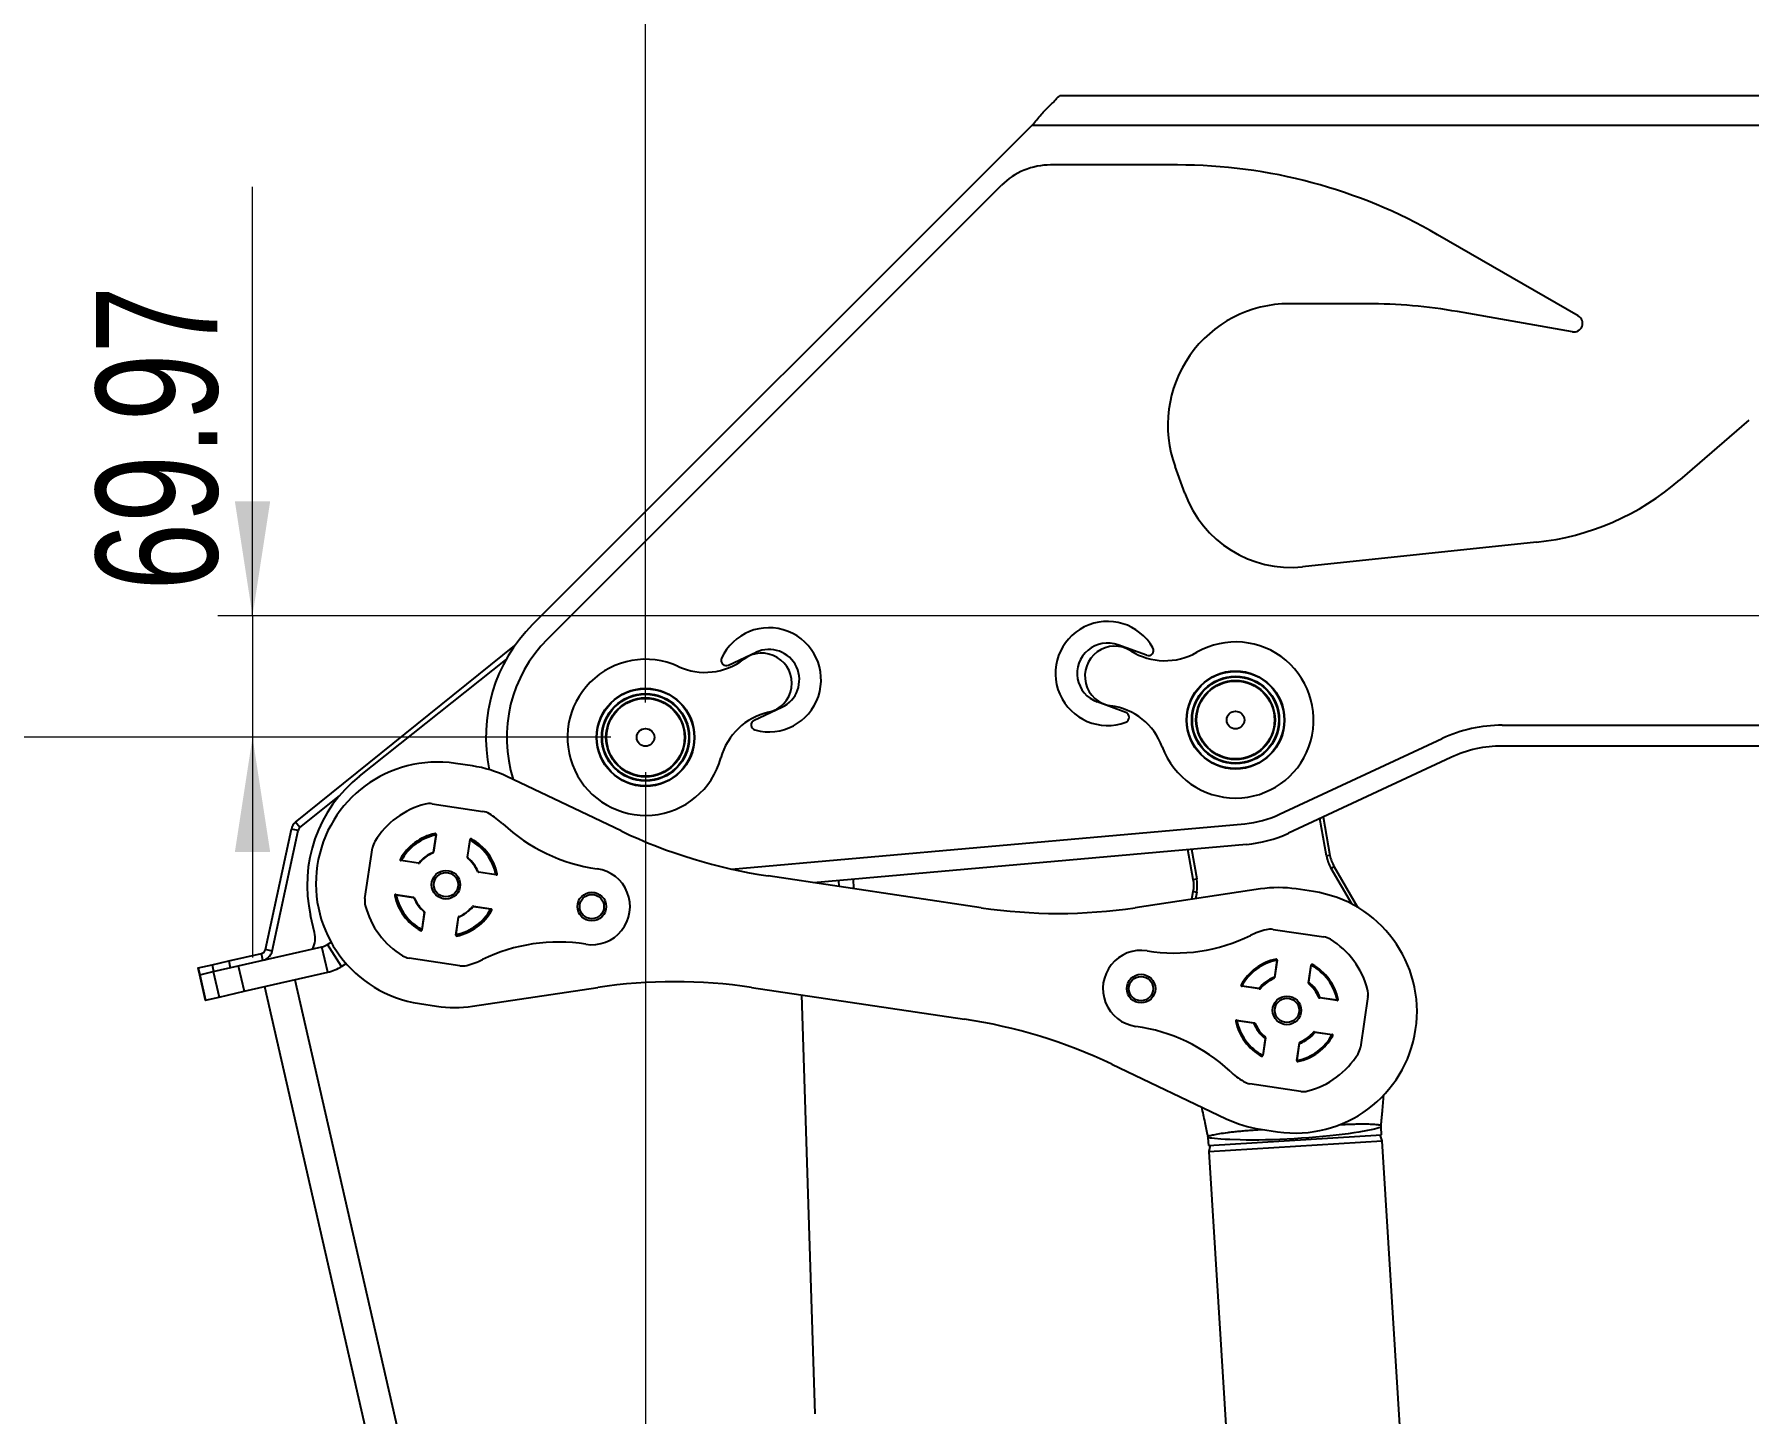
# Model space of a CAD drawing. Header units: millimetres. Extents: x 0 to 415, y 0 to 292.
# Drawn here: x 75.9 to 125.3, y 171.61 to 211.38 of the extents above; entities that cross this region are included whole.
import ezdxf

# ---------------------------------------------------------------- set-up
doc = ezdxf.new("R2010")
doc.units = ezdxf.units.MM
doc.styles.add('SLDTEXTSTYLE0', font='TXT', dxfattribs={"width": 0.75})
doc.dimstyles.new('SLDDIMSTYLE0', dxfattribs={"dimtxt": 3.5, "dimasz": 3.302, "dimexe": 0, "dimexo": 0.0625, "dimgap": 0.875, "dimtad": 1, "dimlfac": 20, "dimrnd": 1e-09, "dimzin": 4, "dimdsep": 46, "dimtxsty": 'SLDTEXTSTYLE0', "dimsah": 1, "dimcen": 0.09, "dimadec": 0, "dimazin": 1, "dimtfac": 1, "dimtofl": 0, "dimtmove": 0, "dimatfit": 3, "dimfxl": 1, "dimfrac": 2, "dimtolj": 1, "dimtzin": 12, "dimarcsym": 0})
doc.dimstyles.new('SLDDIMSTYLE1', dxfattribs={"dimtxt": 3.5, "dimasz": 3.302, "dimexe": 0, "dimexo": 0.0625, "dimgap": 0.875, "dimtad": 1, "dimlfac": 20, "dimrnd": 1e-09, "dimzin": 12, "dimdsep": 46, "dimtxsty": 'SLDTEXTSTYLE0', "dimsah": 1, "dimcen": 0.09, "dimadec": 0, "dimazin": 3, "dimtfac": 1, "dimtmove": 0, "dimatfit": 0, "dimfxl": 1, "dimfrac": 2, "dimtolj": 1, "dimtzin": 12, "dimarcsym": 0})

# ---------------------------------------------------------------- blocks, each defined once
blk = doc.blocks.new('_D')
at = {"color": 7, "linetype": 'Continuous', "lineweight": 0}
for p, q in [((92.516, 191.111), (58.991, 191.111)), ((59.991, 191.111), (59.991, 112.686)), ((96.766, 112.686), (58.991, 112.686))]:
    blk.add_line(p, q, dxfattribs=at)
at = {"color": 7, "linetype": 'Continuous', "lineweight": 18}
for points in [[(59.991, 191.111), (59.483, 187.809), (60.499, 187.809)], [(59.991, 112.686), (60.499, 115.988), (59.483, 115.988)]]:
    blk.add_solid(points, dxfattribs=at)
at = {"color": 7, "linetype": 'Continuous', "lineweight": 18, "insert": (55.479, 139.929), "char_height": 3.5, "attachment_point": 1, "rotation": 90, "style": 'SLDTEXTSTYLE0'}
blk.add_mtext('1568.50', dxfattribs=at)
blk = doc.blocks.new('_D_1')
at = {"color": 7, "linetype": 'Continuous', "lineweight": 0}
for p, q in [((93.516, 190.111), (93.516, 115.933)), ((106.016, 117.496), (106.016, 117.933)), ((93.516, 116.933), (69.095, 116.933)), ((93.516, 116.933), (106.016, 116.933))]:
    blk.add_line(p, q, dxfattribs=at)
at = {"color": 7, "linetype": 'Continuous', "lineweight": 18}
for points in [[(93.516, 116.933), (96.818, 116.425), (96.818, 117.441)], [(106.016, 116.933), (102.714, 117.441), (102.714, 116.425)]]:
    blk.add_solid(points, dxfattribs=at)
at = {"color": 7, "linetype": 'Continuous', "lineweight": 18, "insert": (69.095, 121.444), "char_height": 3.5, "attachment_point": 1, "style": 'SLDTEXTSTYLE0'}
blk.add_mtext('250.00', dxfattribs=at)
blk = doc.blocks.new('_D_2')
at = {"color": 7, "linetype": 'Continuous', "lineweight": 0}
for p, q in [((93.516, 192.111), (93.516, 232.007)), ((213.516, 195.609), (213.516, 232.007)), ((213.516, 231.007), (93.516, 231.007))]:
    blk.add_line(p, q, dxfattribs=at)
at = {"color": 7, "linetype": 'Continuous', "lineweight": 18}
for points in [[(93.516, 231.007), (96.818, 230.499), (96.818, 231.515)], [(213.516, 231.007), (210.214, 231.515), (210.214, 230.499)]]:
    blk.add_solid(points, dxfattribs=at)
at = {"color": 7, "linetype": 'Continuous', "lineweight": 18, "insert": (147.831, 235.519), "char_height": 3.5, "attachment_point": 1, "style": 'SLDTEXTSTYLE0'}
blk.add_mtext('2400.00', dxfattribs=at)
blk = doc.blocks.new('_D_3')
at = {"color": 7, "linetype": 'Continuous', "lineweight": 0}
for p, q in [((82.192, 194.609), (82.192, 206.979)), ((212.516, 194.609), (81.192, 194.609)), ((82.192, 194.609), (82.192, 191.111)), ((92.516, 191.111), (81.192, 191.111)), ((82.192, 191.111), (82.192, 184.761))]:
    blk.add_line(p, q, dxfattribs=at)
at = {"color": 7, "linetype": 'Continuous', "lineweight": 18}
for points in [[(82.192, 194.609), (82.7, 197.911), (81.684, 197.911)], [(82.192, 191.111), (81.684, 187.809), (82.7, 187.809)]]:
    blk.add_solid(points, dxfattribs=at)
at = {"color": 7, "linetype": 'Continuous', "lineweight": 18, "insert": (77.68, 195.342), "char_height": 3.5, "attachment_point": 1, "rotation": 90, "style": 'SLDTEXTSTYLE0'}
blk.add_mtext('69.97', dxfattribs=at)

msp = doc.modelspace()

# ---------------------------------------------------------------- linework, layer by layer
at = {"color": 7, "linetype": 'Continuous', "lineweight": 25}
for p, q in [((105.45412, 209.61069), (210.01817, 209.60917)), ((90.26315, 194.36344), (104.66084, 208.7607)), ((104.66084, 208.7607), (210.95741, 208.75915)), ((108.83995, 207.61048), (105.18761, 207.61053)), ((90.68741, 193.93917), (103.77339, 207.02477)), ((120.39098, 203.26179), (116.33992, 205.60075)), ((114.30954, 203.6104), (112.0658, 203.61043)), ((120.22256, 202.79909), (116.91426, 203.38248)), ((125.30222, 200.25645), (123.32148, 198.53467)), ((109.05505, 198.14891), (108.7768, 198.91341)), ((119.18498, 196.73614), (112.44873, 196.02823)), ((83.4331, 188.66604), (89.75259, 193.75612)), ((107.95239, 193.47466), (107.12681, 193.77516)), ((85.27722, 189.99231), (89.4938, 193.34308)), ((95.90705, 193.19117), (96.7033, 193.56245)), ((96.6466, 191.60512), (97.44286, 191.9764)), ((107.35383, 191.83021), (106.52825, 192.13071)), ((118.20168, 191.46034), (126.74166, 191.46022)), ((111.78362, 188.89151), (116.46894, 191.07623)), ((126.74165, 190.86022), (118.20167, 190.86034)), ((88.53023, 190.28534), (88.03572, 190.35922)), ((116.7225, 190.53244), (112.03718, 188.34772)), ((92.81261, 188.41243), (89.5197, 189.98288)), ((83.55856, 188.51028), (84.69934, 189.42913)), ((87.36646, 189.19534), (88.83008, 188.97667)), ((113.13881, 187.69127), (112.94754, 188.77221)), ((113.04135, 188.81596), (113.23728, 187.7087)), ((82.56261, 184.99336), (83.31049, 188.46713)), ((82.75813, 184.95126), (83.50601, 188.42503)), ((83.50601, 188.42503), (83.31049, 188.46713)), ((83.55856, 188.51028), (83.4331, 188.66604)), ((87.47454, 188.29503), (87.40137, 187.80526)), ((87.48177, 188.30956), (87.40504, 187.79596)), ((87.47361, 188.33197), (87.44489, 188.32597)), ((87.47361, 188.33197), (87.44531, 188.32606)), ((87.47497, 188.29786), (87.47454, 188.29503)), ((95.9916, 187.31407), (110.78012, 188.62212)), ((85.43116, 186.46136), (85.64983, 187.92498)), ((88.38417, 187.64967), (88.4609, 188.16327)), ((88.39039, 187.6575), (88.46357, 188.14727)), ((88.46357, 188.14727), (88.46399, 188.15009)), ((88.50097, 188.16819), (88.47525, 188.18232)), ((88.50097, 188.16819), (88.47525, 188.18232)), ((110.83299, 188.02445), (98.35876, 186.9211)), ((109.29847, 187.01173), (109.14568, 187.87521)), ((109.24567, 187.88406), (109.39694, 187.02916)), ((86.45831, 187.59587), (86.44418, 187.57016)), ((86.45831, 187.59587), (86.44418, 187.57016)), ((86.97683, 187.47907), (86.46323, 187.5558)), ((86.47923, 187.55847), (86.47641, 187.55889)), ((86.969, 187.4853), (86.47923, 187.55847)), ((89.21465, 187.14473), (88.70105, 187.22146)), ((89.20013, 187.15196), (88.71036, 187.22513)), ((113.23728, 187.7087), (113.13881, 187.69127)), ((113.35626, 187.38242), (113.26969, 187.33237)), ((113.8626, 186.30684), (113.26969, 187.33237)), ((113.35626, 187.38242), (114.03305, 186.21181)), ((89.20295, 187.15153), (89.20013, 187.15196)), ((89.23707, 187.15289), (89.23107, 187.18161)), ((89.23707, 187.15289), (89.23107, 187.18161)), ((103.18969, 186.19934), (97.05319, 187.11616)), ((99.0769, 186.98462), (99.08244, 186.81298)), ((99.50091, 187.02213), (99.50973, 186.74914)), ((111.23211, 186.73895), (107.62398, 186.19954)), ((109.29847, 187.01173), (109.39694, 187.02916)), ((112.76128, 186.66512), (112.26677, 186.739)), ((86.29453, 186.56852), (86.30053, 186.5398)), ((86.29453, 186.56852), (86.30053, 186.5398)), ((86.31694, 186.57667), (86.83054, 186.49994)), ((86.32864, 186.56987), (86.33147, 186.56945)), ((86.33147, 186.56945), (86.82124, 186.49627)), ((88.55477, 186.24233), (89.06837, 186.1656)), ((88.56259, 186.23611), (89.05236, 186.16293)), ((109.25997, 186.44412), (109.29868, 186.66444)), ((109.29868, 186.66444), (109.39717, 186.64713)), ((109.39717, 186.64713), (109.36424, 186.45971)), ((83.97718, 185.48363), (83.86598, 185.9711)), ((87.1412, 186.06391), (87.06803, 185.57414)), ((87.14743, 186.07173), (87.07069, 185.55813)), ((88.04983, 185.41185), (88.12656, 185.92545)), ((88.05705, 185.42637), (88.13023, 185.91614)), ((89.05236, 186.16293), (89.05519, 186.16251)), ((89.07329, 186.12553), (89.08742, 186.15125)), ((89.07329, 186.12553), (89.08742, 186.15125)), ((87.03063, 185.55321), (87.05634, 185.53908)), ((87.03199, 185.55245), (87.05634, 185.53908)), ((87.06803, 185.57414), (87.06761, 185.57131)), ((88.05663, 185.42355), (88.05705, 185.42637)), ((88.05798, 185.38943), (88.0867, 185.39543)), ((88.05798, 185.38943), (88.0867, 185.39543)), ((111.59751, 185.57511), (113.06113, 185.35644)), ((81.50638, 184.66358), (82.44933, 184.87868)), ((81.78237, 184.52141), (84.19324, 185.07135)), ((82.49381, 184.68369), (82.44933, 184.87868)), ((82.75813, 184.95126), (82.56261, 184.99336)), ((84.36004, 184.34014), (84.19324, 185.07135)), ((84.35326, 185.13879), (84.45525, 185.20464)), ((84.76009, 184.50872), (84.35326, 185.13879)), ((80.61924, 184.46122), (80.62704, 184.463)), ((80.61924, 184.46122), (80.66372, 184.26623)), ((80.62704, 184.463), (81.0249, 184.55375)), ((80.62704, 184.463), (80.67152, 184.26801)), ((80.66372, 184.26623), (80.67272, 184.26828)), ((80.66372, 184.26623), (80.83052, 183.53501)), ((80.67272, 184.26828), (81.06016, 184.35666)), ((80.67272, 184.26828), (80.83952, 183.53706)), ((81.0249, 184.55375), (81.50638, 184.66358)), ((81.0249, 184.55375), (81.06938, 184.35876)), ((81.06016, 184.35666), (81.78237, 184.52141)), ((81.06016, 184.35666), (81.22696, 183.62544)), ((81.50638, 184.66358), (81.55086, 184.46859)), ((81.78237, 184.52141), (81.94917, 183.79019)), ((81.94917, 183.79019), (84.36004, 184.34014)), ((84.76009, 184.50872), (84.88666, 184.59044)), ((88.16514, 184.52607), (86.70152, 184.74474)), ((111.70602, 184.67763), (111.63456, 184.19931)), ((111.71282, 184.68933), (111.63609, 184.17573)), ((111.70467, 184.71175), (111.67595, 184.70575)), ((111.70467, 184.71175), (111.67595, 184.70575)), ((112.61522, 184.02945), (112.69196, 184.54305)), ((112.62358, 184.05155), (112.69504, 184.52987)), ((112.73202, 184.54797), (112.70631, 184.5621)), ((112.73202, 184.54797), (112.70631, 184.5621)), ((81.22696, 183.62544), (81.94917, 183.79019)), ((82.53669, 183.92421), (98.20476, 115.23842)), ((83.41415, 184.12437), (99.11677, 115.28713)), ((88.53054, 183.36223), (92.13867, 183.90164)), ((96.57296, 183.90184), (102.70946, 182.98502)), ((110.68936, 183.97565), (110.67523, 183.94993)), ((110.68936, 183.97565), (110.67523, 183.94993)), ((111.20788, 183.85885), (110.69429, 183.93558)), ((111.18578, 183.86721), (110.70746, 183.93867)), ((80.83052, 183.53501), (80.83952, 183.53706)), ((80.83952, 183.53706), (81.22696, 183.62544)), ((87.00137, 183.43606), (87.49588, 183.36218)), ((98.00778, 183.68747), (98.3978, 171.61272)), ((113.44571, 183.52451), (112.93211, 183.60124)), ((113.43401, 183.53131), (112.95569, 183.60277)), ((113.46812, 183.53266), (113.46212, 183.56138)), ((113.46812, 183.53266), (113.46212, 183.56138)), ((114.33149, 183.63982), (114.11282, 182.1762)), ((110.52558, 182.94829), (110.53158, 182.91957)), ((110.52558, 182.94829), (110.53158, 182.91957)), ((110.548, 182.95645), (111.0616, 182.87971)), ((110.5597, 182.94965), (111.03802, 182.87818)), ((111.37013, 182.42941), (111.29866, 181.95109)), ((111.37848, 182.45151), (111.30175, 181.93791)), ((112.28088, 181.79162), (112.35762, 182.30522)), ((112.28768, 181.80332), (112.35915, 182.28164)), ((112.78582, 182.62211), (113.29942, 182.54537)), ((112.80792, 182.61375), (113.28624, 182.54229)), ((113.30434, 182.50531), (113.31847, 182.53102)), ((113.30434, 182.50531), (113.31847, 182.53102)), ((111.26168, 181.93299), (111.2874, 181.91886)), ((111.26168, 181.93299), (111.2874, 181.91886)), ((106.95005, 181.68875), (110.24295, 180.1183)), ((112.28904, 181.76921), (112.31776, 181.77521)), ((112.28904, 181.76921), (112.31776, 181.77521)), ((112.39619, 180.90584), (110.93257, 181.12451)), ((111.23242, 179.81584), (111.72693, 179.74196)), ((114.72546, 179.65339), (114.71174, 179.87332)), ((109.72144, 179.56204), (109.73516, 179.34211)), ((109.73516, 179.34211), (114.72546, 179.65339)), ((109.74606, 179.16745), (114.73636, 179.47873)), ((109.78196, 179.34503), (109.74606, 179.16745)), ((114.73636, 179.47873), (114.67866, 179.65047)), ((115.53666, 166.64867), (114.73636, 179.47873)), ((109.74606, 179.16745), (110.54636, 166.33739))]:
    msp.add_line(p, q, dxfattribs=at)
at = {"color": 7, "linetype": 'Continuous', "lineweight": 25, "flags": 128}
msp.add_lwpolyline([(114.71136, 179.87317), (114.69542, 179.86665), (114.64542, 179.85172), (114.5898, 179.83676), (114.51794, 179.81883), (114.42748, 179.79794), (114.32095, 179.7753), (114.07194, 179.72908), (113.92351, 179.70519), (113.76263, 179.68181), (113.41909, 179.63903), (113.22871, 179.61871), (113.0309, 179.59971), (112.63067, 179.56678), (112.41952, 179.55204), (112.20686, 179.5389), (111.79427, 179.51827), (111.58576, 179.51045), (111.38187, 179.50469), (111.1887, 179.50115), (111.0027, 179.49973), (110.8201, 179.50052), (110.64778, 179.50348), (110.34888, 179.51458), (110.21461, 179.52232), (110.09483, 179.53076), (109.90835, 179.54667), (109.83643, 179.5535), (109.78153, 179.55869), (109.73663, 179.56233), (109.72144, 179.56204), (109.72144, 179.56204)], dxfattribs=at)
at = {"color": 7, "linetype": 'Continuous', "lineweight": 25}
for centre, radius in [((110.51581, 191.61045), 1.4125), ((110.51581, 191.61045), 1.4), ((110.51581, 191.61045), 1.26155), ((110.51581, 191.61045), 1.24423), ((110.51581, 191.61045), 1.1403), ((110.51581, 191.61045), 1.12298), ((93.5158, 191.1107), 1.4125), ((93.5158, 191.1107), 1.4), ((93.5158, 191.1107), 1.26155), ((93.5158, 191.1107), 1.24423), ((93.5158, 191.1107), 1.1403), ((93.5158, 191.1107), 1.12298), ((110.51581, 191.61045), 0.255), ((93.5158, 191.1107), 0.255), ((87.7658, 186.8607), 0.4125), ((87.7658, 186.8607), 0.35), ((91.96914, 186.2327), 0.4125), ((91.96914, 186.2327), 0.35), ((107.79351, 183.86848), 0.4125), ((107.79351, 183.86848), 0.35), ((111.99685, 183.24048), 0.4125), ((111.99685, 183.24048), 0.35)]:
    msp.add_circle(centre, radius, dxfattribs=at)
for centre, radius, start, end in [((105.18758, 205.61053), 2, 89.999166, 134.999166), ((108.83973, 192.61048), 15, 59.999166, 89.999166), ((112.06574, 200.11043), 3.5, 89.999166, 199.999166), ((114.30933, 188.6104), 15, 79.999166, 89.999166), ((120.26597, 203.04529), 0.25, 259.999166, 59.999166), ((112.10906, 199.26043), 3.25, 199.999166, 275.999166), ((118.40112, 204.19506), 7.5, 275.999166, 310.999166), ((93.5158, 191.1107), 4.6, 134.999166, 191.693452), ((97.07308, 192.76943), 1.5, 254.398106, 155.600227), ((106.82753, 192.95294), 1.5, 29.398106, 290.600227), ((93.5158, 191.1107), 4, 134.999166, 197.702449), ((97.07308, 192.76943), 0.875, 294.999166, 114.999166), ((106.82753, 192.95294), 0.875, 69.999166, 249.999166), ((107.03896, 192.87598), 0.8625, 57.646069, 262.352264), ((108.00369, 193.61562), 0.15, 249.999166, 29.398106), ((110.51581, 191.61045), 2.25, 200.181208, 119.817124), ((93.5158, 191.1107), 2.25, 65.181208, 344.817124), ((95.23132, 194.82024), 1.83702, 245.181208, 307.352264), ((95.84366, 193.32711), 0.15, 155.600227, 294.999166), ((96.86916, 192.67434), 0.8625, 282.646069, 127.352264), ((108.4836, 195.15642), 1.83702, 237.646069, 299.817124), ((97.46016, 190.04031), 1.83702, 102.646069, 164.817124), ((106.6797, 190.20047), 1.83702, 20.181208, 82.352264), ((107.30252, 191.68926), 0.15, 290.600227, 69.999166), ((96.71, 191.46917), 0.15, 114.999166, 254.398106), ((118.20162, 187.36034), 4.1, 89.999166, 114.999166), ((118.20162, 187.36034), 3.5, 89.999166, 114.999166), ((87.51854, 186.89764), 3.5, 81.502618, 261.502618), ((88.01305, 186.82376), 3.5, 64.502618, 81.502618), ((87.7658, 186.8607), 4, 128.472943, 192.85), ((87.29258, 188.70083), 0.5, 81.502618, 104.42216), ((87.7658, 186.8607), 2.4, 104.42216, 148.583076), ((88.7562, 188.48216), 0.5, 58.583076, 81.502618), ((87.7658, 186.8607), 2.4, 47.01859, 58.583076), ((110.51581, 191.61045), 3, 275.054678, 294.999166), ((83.65265, 188.39346), 0.35, 128.85, 167.85), ((83.65265, 188.39346), 0.15, 128.85, 167.85), ((87.7658, 186.8607), 1.51, 102.00023, 151.005005), ((87.7658, 186.8607), 1.5, 102.353206, 150.65203), ((87.7658, 186.8607), 1.4636, 101.478386, 151.526849), ((87.45704, 188.31325), 0.025, 351.502618, 102.00023), ((92.81083, 192.27436), 5, 227.01859, 262.068955), ((99.26965, 201.9515), 15, 244.502618, 261.502618), ((110.51581, 191.61045), 3.6, 275.054678, 294.999166), ((86.14434, 187.8511), 0.5, 148.583076, 171.502618), ((87.7658, 186.8607), 1, 112.312774, 140.692461), ((87.7658, 186.8607), 0.99, 112.32079, 140.684446), ((87.37664, 187.80895), 0.025, 292.312774, 351.502618), ((87.38031, 187.79965), 0.025, 292.32079, 351.502618), ((88.48563, 188.15957), 0.025, 61.005005, 171.502618), ((87.7658, 186.8607), 1.4636, 11.478386, 61.526849), ((87.7658, 186.8607), 1.51, 12.00023, 61.005005), ((87.7658, 186.8607), 1.5, 12.353206, 60.65203), ((86.46693, 187.58053), 0.025, 151.005005, 261.502618), ((86.9727, 187.51002), 0.025, 261.502618, 320.692461), ((86.98052, 187.5038), 0.025, 261.502618, 320.684446), ((88.40889, 187.64597), 0.025, 171.502618, 230.684446), ((88.41512, 187.6538), 0.025, 171.502618, 230.692461), ((87.7658, 186.8607), 0.99, 22.32079, 50.684446), ((87.7658, 186.8607), 1, 22.312774, 50.692461), ((88.70475, 187.24619), 0.025, 202.32079, 261.502618), ((88.71405, 187.24986), 0.025, 202.312774, 261.502618), ((91.96914, 186.2327), 1.1, 260.936281, 82.068955), ((114.22198, 187.88294), 1.1, 190.03448, 210.03448), ((114.22198, 187.88294), 1, 190.03448, 210.03448), ((89.21835, 187.16946), 0.025, 261.502618, 12.00023), ((108.31377, 186.83749), 1, 350.03448, 10.03448), ((108.31377, 186.83749), 1.1, 350.03448, 10.03448), ((111.7496, 183.27742), 3.5, 81.502618, 98.502618), ((85.92567, 186.38748), 0.5, 171.502618, 194.42216), ((87.7658, 186.8607), 2.4, 194.42216, 238.583076), ((86.31325, 186.55195), 0.025, 81.502618, 192.00023), ((87.7658, 186.8607), 1.51, 192.00023, 241.005005), ((87.7658, 186.8607), 1.5, 192.353206, 240.65203), ((87.7658, 186.8607), 1.4636, 191.478386, 241.526849), ((86.81755, 186.47155), 0.025, 22.312774, 81.502618), ((86.82685, 186.47521), 0.025, 22.32079, 81.502618), ((87.7658, 186.8607), 1, 202.312774, 230.692461), ((87.7658, 186.8607), 0.99, 202.32079, 230.684446), ((87.7658, 186.8607), 0.99, 292.32079, 320.684446), ((88.55107, 186.21761), 0.025, 81.502618, 140.684446), ((88.5589, 186.21138), 0.025, 81.502618, 140.692461), ((112.24411, 183.20354), 3.5, 261.502618, 81.502618), ((87.11648, 186.0676), 0.025, 351.502618, 50.692461), ((87.1227, 186.07543), 0.025, 351.502618, 50.684446), ((87.7658, 186.8607), 1.4636, 281.478386, 331.526849), ((87.7658, 186.8607), 1.51, 282.00023, 331.005005), ((87.7658, 186.8607), 1.5, 282.353206, 330.65203), ((88.15129, 185.92175), 0.025, 112.32079, 171.502618), ((88.15495, 185.91245), 0.025, 112.312774, 171.502618), ((87.7658, 186.8607), 1, 292.312774, 320.692461), ((89.06467, 186.14087), 0.025, 331.005005, 81.502618), ((105.40616, 201.03468), 15, 261.502618, 278.502618), ((83.24596, 185.31683), 0.75, 335.980102, 12.85), ((87.04597, 185.56183), 0.025, 241.005005, 351.502618), ((88.07455, 185.40815), 0.025, 171.502618, 282.00023), ((108.75446, 189.89231), 5, 260.936281, 295.986645), ((111.99685, 183.24048), 2.4, 104.42216, 115.986645), ((111.52363, 185.0806), 0.5, 81.502618, 104.42216), ((112.98725, 184.86193), 0.5, 58.583076, 81.502618), ((111.99685, 183.24048), 2.4, 14.42216, 58.583076), ((82.41597, 185.02493), 0.15, 282.85, 347.85), ((82.41597, 185.02493), 0.35, 282.85, 347.85), ((84.08204, 185.55883), 0.5, 282.85, 302.85), ((86.7754, 185.23925), 0.5, 238.583076, 261.502618), ((91.00819, 180.20887), 5, 80.936281, 115.986645), ((107.79351, 183.86848), 1.1, 80.936281, 262.068955), ((84.08204, 185.55883), 1.25, 282.85, 302.85), ((88.23902, 185.02058), 0.5, 261.502618, 284.42216), ((87.7658, 186.8607), 2.4, 284.42216, 295.986645), ((111.99685, 183.24048), 1.51, 102.00023, 151.005005), ((111.99685, 183.24048), 1.5, 102.353206, 150.65203), ((111.99685, 183.24048), 1.475, 101.382079, 151.623156), ((111.6881, 184.69303), 0.025, 351.502618, 102.00023), ((111.68129, 184.68133), 0.025, 351.502618, 11.867642), ((112.71668, 184.53935), 0.025, 61.005005, 171.502618), ((112.71977, 184.52618), 0.025, 151.137593, 171.502618), ((111.99685, 183.24048), 1.475, 11.382079, 61.623156), ((111.99685, 183.24048), 1.51, 12.00023, 61.005005), ((111.99685, 183.24048), 1.5, 12.353206, 60.65203), ((94.35649, 169.0665), 15, 81.502618, 98.502618), ((110.69798, 183.96031), 0.025, 151.005005, 261.502618), ((110.71115, 183.96339), 0.025, 241.137593, 261.502618), ((111.99685, 183.24048), 1.025, 110.699022, 142.306213), ((111.21158, 183.88357), 0.025, 261.502618, 320.684446), ((111.99685, 183.24048), 1, 112.312774, 140.692461), ((111.99685, 183.24048), 0.99, 112.32079, 140.684446), ((111.61136, 184.17943), 0.025, 292.32079, 351.502618), ((112.63995, 184.02575), 0.025, 171.502618, 230.684446), ((111.99685, 183.24048), 1.025, 20.699022, 52.306213), ((111.99685, 183.24048), 0.99, 22.32079, 50.684446), ((111.99685, 183.24048), 1, 22.312774, 50.692461), ((113.83698, 183.7137), 0.5, 351.502618, 14.42216), ((88.01305, 186.82376), 3.5, 261.502618, 278.502618), ((112.9358, 183.62597), 0.025, 202.32079, 261.502618), ((113.4377, 183.55604), 0.025, 261.502618, 281.867642), ((113.4494, 183.54923), 0.025, 261.502618, 12.00023), ((100.493, 168.14968), 15, 64.502618, 81.502618), ((106.95182, 177.82682), 5, 47.01859, 82.068955), ((110.5443, 182.93172), 0.025, 81.502618, 192.00023), ((111.99685, 183.24048), 1.51, 192.00023, 241.005005), ((111.99685, 183.24048), 1.5, 192.353206, 240.65203), ((110.556, 182.92492), 0.025, 81.502618, 101.867642), ((111.99685, 183.24048), 1.475, 191.382079, 241.623156), ((111.99685, 183.24048), 1.025, 200.699022, 232.306213), ((111.0579, 182.85499), 0.025, 22.32079, 81.502618), ((111.99685, 183.24048), 1, 202.312774, 230.692461), ((111.99685, 183.24048), 0.99, 202.32079, 230.684446), ((111.35376, 182.4552), 0.025, 351.502618, 50.684446), ((111.99685, 183.24048), 1.475, 281.382079, 331.623156), ((111.99685, 183.24048), 1.51, 282.00023, 331.005005), ((111.99685, 183.24048), 1.5, 282.353206, 330.65203), ((112.38234, 182.30153), 0.025, 112.32079, 171.502618), ((111.99685, 183.24048), 1.025, 290.699022, 322.306213), ((111.99685, 183.24048), 0.99, 292.32079, 320.684446), ((111.99685, 183.24048), 1, 292.312774, 320.692461), ((112.78213, 182.59738), 0.025, 81.502618, 140.684446), ((113.28255, 182.51756), 0.025, 61.137593, 81.502618), ((113.29573, 182.52065), 0.025, 331.005005, 81.502618), ((111.27702, 181.9416), 0.025, 241.005005, 351.502618), ((111.27394, 181.95478), 0.025, 331.137593, 351.502618), ((112.30561, 181.78793), 0.025, 171.502618, 282.00023), ((112.31241, 181.79963), 0.025, 171.502618, 191.867642), ((111.99685, 183.24048), 2.4, 284.42216, 328.583076), ((113.61831, 182.25008), 0.5, 328.583076, 351.502618), ((111.99685, 183.24048), 2.4, 227.01859, 238.583076), ((111.00646, 181.61902), 0.5, 238.583076, 261.502618), ((112.47007, 181.40035), 0.5, 261.502618, 284.42216), ((111.7496, 183.27742), 3.5, 244.502618, 261.502618)]:
    msp.add_arc(centre, radius, start, end, dxfattribs=at)
for points, knots in [([(105.16779, 209.3238), (105.20559, 209.3602), (105.28228, 209.43402), (105.36551, 209.52829), (105.42722, 209.59685), (105.44511, 209.60606), (105.45412, 209.61069)], [0, 0, 0, 0, 0.24119476, 0.4892285, 0.7427724, 1, 1, 1, 1]), ([(87.47497, 188.29786), (87.47477, 188.30371), (87.4745, 188.31152), (87.46765, 188.31989), (87.4627, 188.32357), (87.45713, 188.32572), (87.45305, 188.32653), (87.449, 188.32659), (87.44647, 188.3263), (87.44516, 188.32603), (87.44489, 188.32597)], [0, 0, 0, 0, 0.4700964, 0.62811767, 0.79377426, 0.86055034, 0.92770572, 0.96268082, 0.99222304, 1, 1, 1, 1]), ([(88.50097, 188.16819), (88.49998, 188.16869), (88.49777, 188.16982), (88.4937, 188.17103), (88.48669, 188.17182), (88.47409, 188.1687), (88.46653, 188.16061), (88.46451, 188.15224), (88.46399, 188.15009)], [0, 0, 0, 0, 0.03078013, 0.06918526, 0.13470751, 0.31488653, 0.82426839, 1, 1, 1, 1]), ([(86.45831, 187.59587), (86.45781, 187.59489), (86.45668, 187.59268), (86.45547, 187.5886), (86.45468, 187.5816), (86.4578, 187.56899), (86.46589, 187.56143), (86.47426, 187.55941), (86.47641, 187.55889)], [0, 0, 0, 0, 0.03078013, 0.06918526, 0.13470751, 0.31488653, 0.82426839, 1, 1, 1, 1]), ([(89.20295, 187.15153), (89.2088, 187.15173), (89.21662, 187.152), (89.22499, 187.15885), (89.22867, 187.1638), (89.23081, 187.16937), (89.23162, 187.17345), (89.23169, 187.1775), (89.2314, 187.18003), (89.23113, 187.18134), (89.23107, 187.18161)], [0, 0, 0, 0, 0.4700964, 0.62811767, 0.79377426, 0.86055034, 0.92770572, 0.96268082, 0.99222304, 1, 1, 1, 1]), ([(86.32864, 186.56987), (86.32279, 186.56967), (86.31498, 186.5694), (86.30661, 186.56256), (86.30293, 186.55761), (86.30078, 186.55203), (86.29997, 186.54795), (86.29991, 186.54391), (86.3002, 186.54137), (86.30047, 186.54007), (86.30053, 186.5398)], [0, 0, 0, 0, 0.4700964, 0.62811767, 0.79377426, 0.86055034, 0.92770572, 0.96268082, 0.99222304, 1, 1, 1, 1]), ([(89.07329, 186.12553), (89.07379, 186.12652), (89.07492, 186.12873), (89.07612, 186.1328), (89.07692, 186.13981), (89.07379, 186.15241), (89.06571, 186.15997), (89.05734, 186.16199), (89.05519, 186.16251)], [0, 0, 0, 0, 0.03078013, 0.06918526, 0.13470751, 0.31488653, 0.82426839, 1, 1, 1, 1]), ([(87.03063, 185.55321), (87.03161, 185.55271), (87.03382, 185.55158), (87.0379, 185.55038), (87.0449, 185.54958), (87.05751, 185.55271), (87.06507, 185.56079), (87.06709, 185.56916), (87.06761, 185.57131)], [0, 0, 0, 0, 0.03078013, 0.06918526, 0.13470751, 0.31488653, 0.82426839, 1, 1, 1, 1]), ([(88.05663, 185.42355), (88.05683, 185.4177), (88.0571, 185.40988), (88.06394, 185.40151), (88.06889, 185.39783), (88.07447, 185.39569), (88.07855, 185.39488), (88.08259, 185.39481), (88.08513, 185.3951), (88.08643, 185.39537), (88.0867, 185.39543)], [0, 0, 0, 0, 0.4700964, 0.62811767, 0.79377426, 0.86055034, 0.92770572, 0.96268082, 0.99222304, 1, 1, 1, 1]), ([(111.70576, 184.68647), (111.70513, 184.68862), (111.70386, 184.69291), (111.69967, 184.69876), (111.69322, 184.70393), (111.68483, 184.70662), (111.6788, 184.70637), (111.676, 184.70576), (111.67595, 184.70575)], [0, 0, 0, 0, 0.1397466, 0.2788292, 0.47494835, 0.74575569, 0.99527531, 1, 1, 1, 1]), ([(112.73202, 184.54797), (112.73197, 184.54799), (112.72947, 184.5494), (112.72378, 184.5514), (112.71497, 184.55128), (112.70729, 184.54822), (112.70157, 184.54384), (112.69911, 184.54011), (112.69787, 184.53824)], [0, 0, 0, 0, 0.00472469, 0.25424431, 0.52505165, 0.7211708, 0.8602534, 1, 1, 1, 1]), ([(110.68936, 183.97565), (110.68934, 183.9756), (110.68794, 183.97309), (110.68593, 183.9674), (110.68605, 183.9586), (110.68911, 183.95092), (110.69349, 183.9452), (110.69722, 183.94273), (110.69909, 183.9415)], [0, 0, 0, 0, 0.00472469, 0.25424431, 0.52505165, 0.7211708, 0.8602534, 1, 1, 1, 1]), ([(111.20006, 183.86507), (111.19674, 183.86557), (111.19212, 183.86626), (111.18718, 183.867), (111.18578, 183.86721)], [0, 0, 0, 0, 0.71604564, 1, 1, 1, 1]), ([(111.20006, 183.86507), (111.20304, 183.86497), (111.20994, 183.86472), (111.21755, 183.86846), (111.22162, 183.87216), (111.22306, 183.87392), (111.2231, 183.87396)], [0, 0, 0, 0, 0.3075412, 0.71180754, 0.99336246, 1, 1, 1, 1]), ([(111.61719, 184.1656), (111.61724, 184.16562), (111.61934, 184.16649), (111.62407, 184.1693), (111.62987, 184.17548), (111.63165, 184.18215), (111.63242, 184.18504)], [0, 0, 0, 0, 0.00663754, 0.28819246, 0.6924588, 1, 1, 1, 1]), ([(111.63456, 184.19931), (111.63392, 184.19506), (111.63318, 184.1901), (111.63252, 184.18567), (111.63242, 184.18504)], [0, 0, 0, 0, 0.85665913, 1, 1, 1, 1]), ([(112.62145, 184.03727), (112.62134, 184.03429), (112.62109, 184.02739), (112.62484, 184.01978), (112.62854, 184.01571), (112.63029, 184.01427), (112.63033, 184.01423)], [0, 0, 0, 0, 0.3075412, 0.71180754, 0.99336246, 1, 1, 1, 1]), ([(112.62145, 184.03727), (112.62194, 184.04059), (112.62263, 184.04521), (112.62337, 184.05015), (112.62358, 184.05155)], [0, 0, 0, 0, 0.71604564, 1, 1, 1, 1]), ([(112.92198, 183.62014), (112.922, 183.62009), (112.92287, 183.61799), (112.92567, 183.61326), (112.93185, 183.60746), (112.93853, 183.60568), (112.94141, 183.60491)], [0, 0, 0, 0, 0.00663754, 0.28819246, 0.6924588, 1, 1, 1, 1]), ([(112.95569, 183.60277), (112.95144, 183.60341), (112.94647, 183.60415), (112.94205, 183.60481), (112.94141, 183.60491)], [0, 0, 0, 0, 0.85665913, 1, 1, 1, 1]), ([(113.44284, 183.53157), (113.44499, 183.5322), (113.44928, 183.53347), (113.45513, 183.53766), (113.46031, 183.54411), (113.463, 183.5525), (113.46274, 183.55853), (113.46213, 183.56133), (113.46212, 183.56138)], [0, 0, 0, 0, 0.1397466, 0.2788292, 0.47494835, 0.74575569, 0.99527531, 1, 1, 1, 1]), ([(110.55086, 182.94939), (110.54871, 182.94875), (110.54442, 182.94749), (110.53857, 182.94329), (110.5334, 182.93685), (110.53071, 182.92846), (110.53096, 182.92243), (110.53157, 182.91962), (110.53158, 182.91957)], [0, 0, 0, 0, 0.1397466, 0.2788292, 0.47494835, 0.74575569, 0.99527531, 1, 1, 1, 1]), ([(111.03802, 182.87818), (111.04227, 182.87755), (111.04723, 182.87681), (111.05166, 182.87614), (111.05229, 182.87605)], [0, 0, 0, 0, 0.85665913, 1, 1, 1, 1]), ([(111.07173, 182.86082), (111.07171, 182.86086), (111.07084, 182.86297), (111.06803, 182.86769), (111.06185, 182.8735), (111.05518, 182.87528), (111.05229, 182.87605)], [0, 0, 0, 0, 0.00663754, 0.28819246, 0.6924588, 1, 1, 1, 1]), ([(111.37226, 182.44368), (111.37236, 182.44667), (111.37261, 182.45357), (111.36887, 182.46118), (111.36517, 182.46524), (111.36341, 182.46669), (111.36337, 182.46672)], [0, 0, 0, 0, 0.3075412, 0.71180754, 0.99336246, 1, 1, 1, 1]), ([(111.37226, 182.44368), (111.37176, 182.44037), (111.37107, 182.43574), (111.37033, 182.43081), (111.37013, 182.42941)], [0, 0, 0, 0, 0.71604564, 1, 1, 1, 1]), ([(112.35915, 182.28164), (112.35978, 182.28589), (112.36052, 182.29086), (112.36119, 182.29528), (112.36128, 182.29592)], [0, 0, 0, 0, 0.85665913, 1, 1, 1, 1]), ([(112.37651, 182.31535), (112.37647, 182.31533), (112.37436, 182.31447), (112.36964, 182.31166), (112.36383, 182.30548), (112.36205, 182.2988), (112.36128, 182.29592)], [0, 0, 0, 0, 0.00663754, 0.28819246, 0.6924588, 1, 1, 1, 1]), ([(112.79365, 182.61588), (112.79066, 182.61599), (112.78376, 182.61624), (112.77615, 182.61249), (112.77209, 182.60879), (112.77064, 182.60704), (112.77061, 182.607)], [0, 0, 0, 0, 0.3075412, 0.71180754, 0.99336246, 1, 1, 1, 1]), ([(112.79365, 182.61588), (112.79696, 182.61539), (112.80159, 182.6147), (112.80652, 182.61396), (112.80792, 182.61375)], [0, 0, 0, 0, 0.71604564, 1, 1, 1, 1]), ([(113.30434, 182.50531), (113.30437, 182.50536), (113.30577, 182.50786), (113.30778, 182.51355), (113.30765, 182.52236), (113.30459, 182.53004), (113.30022, 182.53576), (113.29649, 182.53822), (113.29462, 182.53946)], [0, 0, 0, 0, 0.004724687, 0.254244306, 0.52505165, 0.721170796, 0.860253396, 1, 1, 1, 1]), ([(111.26168, 181.93299), (111.26173, 181.93296), (111.26424, 181.93156), (111.26993, 181.92955), (111.27874, 181.92968), (111.28641, 181.93274), (111.29213, 181.93711), (111.2946, 181.94084), (111.29583, 181.94271)], [0, 0, 0, 0, 0.00472469, 0.25424431, 0.52505165, 0.7211708, 0.8602534, 1, 1, 1, 1]), ([(112.28794, 181.79449), (112.28858, 181.79234), (112.28985, 181.78805), (112.29404, 181.7822), (112.30048, 181.77702), (112.30887, 181.77433), (112.3149, 181.77459), (112.31771, 181.7752), (112.31776, 181.77521)], [0, 0, 0, 0, 0.1397466, 0.2788292, 0.47494835, 0.74575569, 0.99527531, 1, 1, 1, 1]), ([(114.7124, 179.93239), (114.72378, 180.06423), (114.74822, 180.34738), (114.77374, 180.63964), (114.78796, 180.79982), (114.7887, 180.80812)], [0, 0, 0, 0, 0.45244721, 0.97163363, 1, 1, 1, 1]), ([(109.53403, 180.4564), (109.53406, 180.45625), (109.56634, 180.30711), (109.62628, 180.02816), (109.68574, 179.75013), (109.71346, 179.62055)], [0, 0, 0, 0, 0.00055501, 0.53417646, 1, 1, 1, 1]), ([(113.49833, 179.94456), (113.54211, 179.94688), (113.6485, 179.95254), (113.80135, 179.9593), (113.95773, 179.96473), (114.09979, 179.96774), (114.22918, 179.96822), (114.38104, 179.96567), (114.53523, 179.95714), (114.64565, 179.945), (114.70299, 179.93598), (114.709, 179.93369), (114.71198, 179.93255)], [0, 0, 0, 0, 0.05811913, 0.14124267, 0.22090547, 0.30057419, 0.38252261, 0.46447793, 0.62285353, 0.7847926, 0.89330125, 1, 1, 1, 1]), ([(114.7117, 179.87322), (114.71148, 179.87466), (114.70838, 179.89422), (114.71099, 179.91408), (114.7134, 179.93249)], [0, 0, 0, 0, 0.07350567, 1, 1, 1, 1]), ([(114.71198, 179.93255), (114.71221, 179.9325), (114.71277, 179.93238), (114.71194, 179.93243), (114.71145, 179.93246)], [0, 0, 0, 0, 0.40542278, 1, 1, 1, 1]), ([(109.71253, 179.62057), (109.71726, 179.60228), (109.72225, 179.58295), (109.72172, 179.56322), (109.72169, 179.56216)], [0, 0, 0, 0, 0.94642413, 1, 1, 1, 1]), ([(109.7139, 179.62081), (109.71367, 179.62072), (109.71313, 179.62053), (109.71373, 179.62063), (109.71408, 179.62068)], [0, 0, 0, 0, 0.43277677, 1, 1, 1, 1]), ([(109.71408, 179.62068), (109.71693, 179.62072), (109.72281, 179.62079), (109.77433, 179.63152), (109.87757, 179.65395), (110.05308, 179.68755), (110.24702, 179.71664), (110.43052, 179.73856), (110.58303, 179.75431), (110.74794, 179.76911), (110.92634, 179.78333), (111.10467, 179.7963), (111.2281, 179.80456), (111.28325, 179.80825)], [0, 0, 0, 0, 0.08468547, 0.1743754, 0.30964131, 0.44791908, 0.58625188, 0.65720858, 0.7281589, 0.79842537, 0.86868741, 0.94132293, 1, 1, 1, 1])]:
    msp.add_open_spline(points, degree=3, knots=knots, dxfattribs=at)
msp.add_open_spline([(104.66084, 208.7607), (104.70308, 208.81201), (104.78757, 208.91463), (104.91431, 209.0632), (105.04105, 209.2032), (105.12554, 209.2836), (105.16779, 209.3238)], degree=3, dxfattribs=at)

# ---------------------------------------------------------------- dimensions: what is measured, and where the dimension line sits
at = {"color": 7, "linetype": 'Continuous', "lineweight": 18}
for base, p1, p2, picture, middle in [((93.5158, 231.00701), (213.51585, 194.60896), (93.5158, 191.1107), '_D_2', (156.23607, 231.00701)), ((106.0158, 116.93275), (93.5158, 191.1107), (106.0158, 116.4963), '_D_1', (76.20659, 116.93275))]:
    dim = msp.add_linear_dim(base=base, p1=p1, p2=p2, dimstyle='SLDDIMSTYLE0', dxfattribs=at)
    dim.commit()
    dim.dimension.update_dxf_attribs({"geometry": picture, "text_midpoint": middle, "dimtype": 160})
for base, p1, p2, dimstyle, picture, middle in [((82.19204, 191.1107), (213.51585, 194.60896), (93.5158, 191.1107), 'SLDDIMSTYLE1', '_D_3', (82.19204, 201.16056)), ((59.99118, 112.6857), (93.5158, 191.1107), (97.7658, 112.6857), 'SLDDIMSTYLE0', '_D', (59.99118, 148.33409))]:
    dim = msp.add_linear_dim(base=base, p1=p1, p2=p2, angle=90, dimstyle=dimstyle, dxfattribs=at)
    dim.commit()
    dim.dimension.update_dxf_attribs({"geometry": picture, "text_midpoint": middle, "dimtype": 160})

doc.saveas('drawing.dxf')
